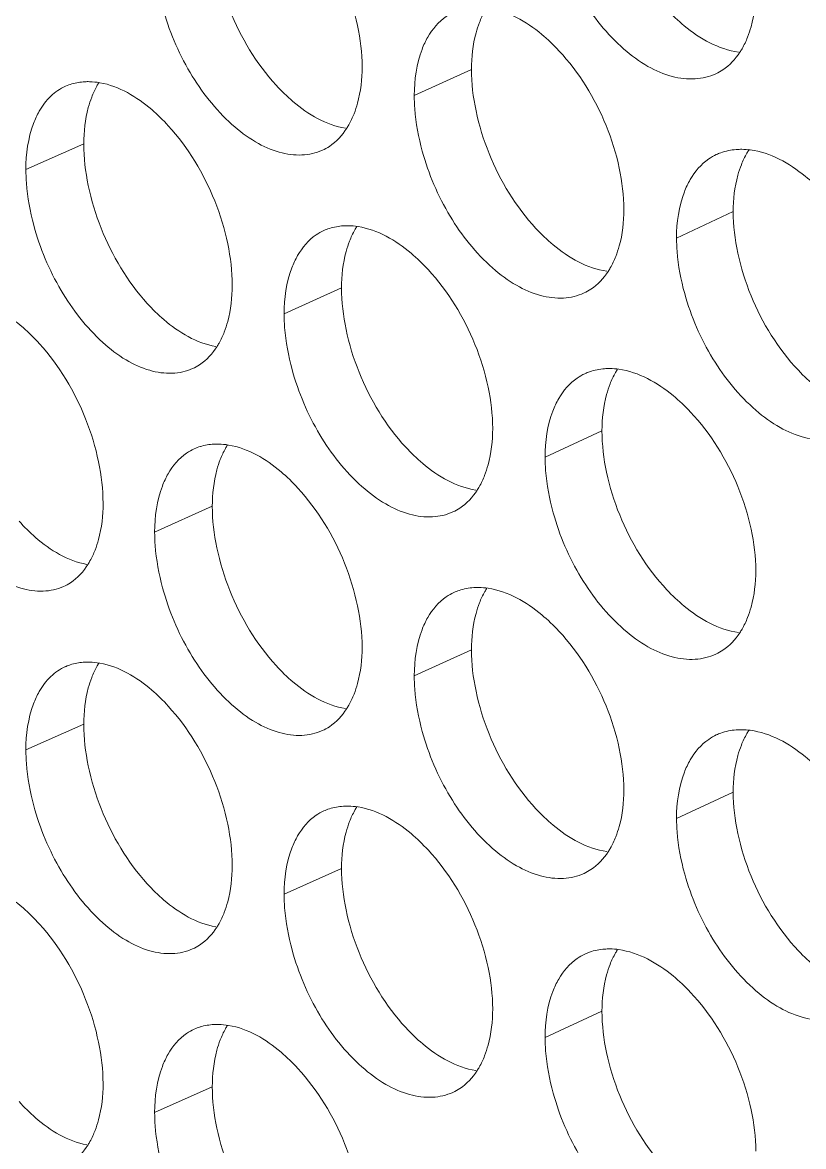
# Model space of a CAD drawing. Header units: millimetres. Extents: x 1177 to 4147, y 93 to 2194.
# Drawn here: x 2559.37 to 2569.97, y 1001.6 to 1016.85 of the extents above; entities that cross this region are included whole.
import ezdxf

# ---------------------------------------------------------------- set-up
doc = ezdxf.new("R2010")
doc.units = ezdxf.units.MM
doc.header["$LTSCALE"] = 0.1
doc.layers.get('0').update_dxf_attribs({"lineweight": 13})
doc.layers.add('标注', color=251, linetype='Continuous', lineweight=9)

# ---------------------------------------------------------------- blocks, each defined once
blk = doc.blocks.new('02')
at = {"layer": '标注'}
for p, q in [((4434.072, 1043.005), (4432.963, 1042.5)), ((4426.555, 1041.561), (4425.432, 1041.063)), ((4426.555, 1041.561), (4425.432, 1041.063)), ((4439.148, 1040.248), (4438.049, 1039.737)), ((4431.553, 1038.768), (4430.44, 1038.265)), ((4431.553, 1038.768), (4430.44, 1038.265)), ((4436.603, 1035.999), (4435.5, 1035.491)), ((4436.603, 1035.999), (4435.5, 1035.491)), ((4429.047, 1034.536), (4427.929, 1034.036)), ((4434.072, 1031.755), (4432.963, 1031.25)), ((4426.555, 1030.311), (4425.432, 1029.813)), ((4439.148, 1028.998), (4438.049, 1028.487)), ((4431.553, 1027.518), (4430.44, 1027.015)), ((4436.603, 1024.749), (4435.5, 1024.241)), ((4429.047, 1023.286), (4427.929, 1022.786))]:
    blk.add_line(p, q, dxfattribs=at)
for centre, radius, start, end in [((4426.606, 1041.763), 1.001, 106.2734, 113.935), ((4426.606, 1041.763), 1.001, 106.2734, 113.935), ((4439.261, 1040.409), 1.043, 109.8653, 114.9718), ((4439.298, 1040.063), 1.393, 82.5184, 89.3404), ((4431.628, 1038.954), 1.017, 107.7472, 114.3481), ((4431.628, 1038.954), 1.017, 107.7472, 114.3481), ((4436.704, 1036.168), 1.034, 109.1713, 114.7632), ((4436.704, 1036.168), 1.034, 109.1713, 114.7632), ((4436.739, 1035.823), 1.384, 82.0095, 89.1943), ((4436.739, 1035.823), 1.384, 82.0095, 89.1943), ((4429.11, 1034.731), 1.009, 107.0166, 114.1413), ((4434.159, 1031.933), 1.026, 108.4653, 114.5554), ((4426.606, 1030.513), 1.001, 106.2734, 113.935), ((4439.261, 1029.159), 1.043, 109.8653, 114.9718), ((4439.298, 1028.813), 1.393, 82.5184, 89.3404), ((4431.628, 1027.704), 1.017, 107.7472, 114.3481), ((4436.704, 1024.918), 1.034, 109.1713, 114.7632), ((4436.739, 1024.573), 1.384, 82.0095, 89.1943), ((4429.11, 1023.481), 1.009, 107.0166, 114.1413)]:
    blk.add_arc(centre, radius, start, end, dxfattribs=at)
for points, knots in [([(4431.952, 1043.055), (4431.952, 1043.324), (4431.883, 1043.883), (4431.551, 1044.964), (4431.092, 1045.72), (4430.706, 1046.14)], [0, 0, 0, 0, 0.238495, 0.494451, 1, 1, 1, 1]), ([(4429.047, 1045.786), (4429.047, 1045.517), (4429.116, 1044.958), (4429.444, 1043.877), (4429.9, 1043.119), (4430.284, 1042.699)], [0, 0, 0, 0, 0.238709, 0.494811, 1, 1, 1, 1]), ([(4435.657, 1045.662), (4435.778, 1045.22), (4436.135, 1044.391), (4436.823, 1043.533), (4437.464, 1043.057), (4437.939, 1042.852), (4438.399, 1042.795), (4438.688, 1042.863), (4438.813, 1042.921)], [0, 0, 0, 0, 0.297384, 0.578764, 0.7031, 0.812961, 0.910366, 1, 1, 1, 1]), ([(4439.427, 1043.629), (4439.453, 1043.696), (4439.55, 1043.989), (4439.585, 1044.301), (4439.585, 1044.538)], [0, 0, 0, 0, 0.231878, 1, 1, 1, 1]), ([(4428.084, 1044.206), (4428.203, 1043.766), (4428.552, 1042.937), (4429.226, 1042.076), (4429.855, 1041.594), (4430.321, 1041.384), (4430.774, 1041.32), (4431.058, 1041.383), (4431.182, 1041.439)], [0, 0, 0, 0, 0.298788, 0.580857, 0.705138, 0.814605, 0.911286, 1, 1, 1, 1]), ([(4433.733, 1044.116), (4433.681, 1044.092), (4433.475, 1043.976), (4433.315, 1043.787), (4433.226, 1043.632)], [0, 0, 0, 0, 0.240785, 1, 1, 1, 1]), ([(4434.372, 1044.2), (4434.358, 1044.179), (4434.303, 1044.087), (4434.257, 1043.99), (4434.228, 1043.914)], [0, 0, 0, 0, 0.242189, 1, 1, 1, 1]), ([(4435.769, 1043.367), (4435.664, 1043.479), (4435.277, 1043.852), (4434.778, 1044.141), (4434.396, 1044.197)], [0, 0, 0, 0, 0.284973, 1, 1, 1, 1]), ([(4437.86, 1044.17), (4437.966, 1044.056), (4438.358, 1043.681), (4438.866, 1043.393), (4439.253, 1043.342)], [0, 0, 0, 0, 0.285047, 1, 1, 1, 1]), ([(4434.228, 1043.914), (4434.202, 1043.848), (4434.106, 1043.554), (4434.072, 1043.242), (4434.072, 1043.005)], [0, 0, 0, 0, 0.231495, 1, 1, 1, 1]), ([(4433.226, 1043.632), (4433.182, 1043.556), (4433.018, 1043.2), (4432.963, 1042.802), (4432.963, 1042.5)], [0, 0, 0, 0, 0.225686, 1, 1, 1, 1]), ([(4439.277, 1043.336), (4439.291, 1043.359), (4439.349, 1043.452), (4439.396, 1043.552), (4439.427, 1043.629)], [0, 0, 0, 0, 0.242268, 1, 1, 1, 1]), ([(4437.028, 1040.288), (4437.028, 1040.557), (4436.958, 1041.116), (4436.622, 1042.196), (4436.159, 1042.949), (4435.769, 1043.367)], [0, 0, 0, 0, 0.238356, 0.494151, 1, 1, 1, 1]), ([(4438.813, 1042.921), (4438.859, 1042.943), (4439.042, 1043.045), (4439.19, 1043.204), (4439.277, 1043.336)], [0, 0, 0, 0, 0.242755, 1, 1, 1, 1]), ([(4431.796, 1042.147), (4431.822, 1042.214), (4431.918, 1042.507), (4431.952, 1042.818), (4431.952, 1043.055)], [0, 0, 0, 0, 0.231431, 1, 1, 1, 1]), ([(4434.072, 1043.005), (4434.072, 1042.736), (4434.141, 1042.177), (4434.473, 1041.097), (4434.934, 1040.342), (4435.322, 1039.924)], [0, 0, 0, 0, 0.23857, 0.494512, 1, 1, 1, 1]), ([(4426.2, 1042.678), (4426.095, 1042.632), (4425.895, 1042.495), (4425.752, 1042.301), (4425.692, 1042.194)], [0, 0, 0, 0, 0.481736, 1, 1, 1, 1]), ([(4426.2, 1042.678), (4426.095, 1042.632), (4425.895, 1042.495), (4425.752, 1042.301), (4425.692, 1042.194)], [0, 0, 0, 0, 0.481736, 1, 1, 1, 1]), ([(4426.665, 1042.767), (4426.635, 1042.768), (4426.521, 1042.766), (4426.407, 1042.748), (4426.325, 1042.724)], [0, 0, 0, 0, 0.256633, 1, 1, 1, 1]), ([(4426.665, 1042.767), (4426.635, 1042.768), (4426.521, 1042.766), (4426.407, 1042.748), (4426.325, 1042.724)], [0, 0, 0, 0, 0.256633, 1, 1, 1, 1]), ([(4426.845, 1042.746), (4426.832, 1042.724), (4426.78, 1042.635), (4426.737, 1042.541), (4426.708, 1042.468)], [0, 0, 0, 0, 0.242119, 1, 1, 1, 1]), ([(4426.845, 1042.746), (4426.832, 1042.724), (4426.78, 1042.635), (4426.737, 1042.541), (4426.708, 1042.468)], [0, 0, 0, 0, 0.242119, 1, 1, 1, 1]), ([(4428.194, 1041.911), (4428.093, 1042.022), (4427.72, 1042.39), (4427.239, 1042.681), (4426.868, 1042.747)], [0, 0, 0, 0, 0.285096, 1, 1, 1, 1]), ([(4428.194, 1041.911), (4428.093, 1042.022), (4427.72, 1042.39), (4427.239, 1042.681), (4426.868, 1042.747)], [0, 0, 0, 0, 0.285096, 1, 1, 1, 1]), ([(4430.284, 1042.699), (4430.387, 1042.587), (4430.765, 1042.216), (4431.254, 1041.925), (4431.631, 1041.865)], [0, 0, 0, 0, 0.285206, 1, 1, 1, 1]), ([(4426.708, 1042.468), (4426.683, 1042.402), (4426.588, 1042.109), (4426.555, 1041.797), (4426.555, 1041.561)], [0, 0, 0, 0, 0.23105, 1, 1, 1, 1]), ([(4426.708, 1042.468), (4426.683, 1042.402), (4426.588, 1042.109), (4426.555, 1041.797), (4426.555, 1041.561)], [0, 0, 0, 0, 0.23105, 1, 1, 1, 1]), ([(4432.963, 1042.5), (4432.963, 1042.413), (4432.978, 1042.049), (4433.046, 1041.688), (4433.119, 1041.421)], [0, 0, 0, 0, 0.238256, 1, 1, 1, 1]), ([(4425.692, 1042.194), (4425.648, 1042.118), (4425.485, 1041.763), (4425.432, 1041.365), (4425.432, 1041.063)], [0, 0, 0, 0, 0.224968, 1, 1, 1, 1]), ([(4425.692, 1042.194), (4425.648, 1042.118), (4425.485, 1041.763), (4425.432, 1041.365), (4425.432, 1041.063)], [0, 0, 0, 0, 0.224968, 1, 1, 1, 1]), ([(4431.654, 1041.864), (4431.667, 1041.885), (4431.722, 1041.976), (4431.767, 1042.073), (4431.796, 1042.147)], [0, 0, 0, 0, 0.242178, 1, 1, 1, 1]), ([(4429.434, 1038.823), (4429.434, 1039.092), (4429.365, 1039.651), (4429.035, 1040.732), (4428.579, 1041.489), (4428.194, 1041.911)], [0, 0, 0, 0, 0.238564, 0.494601, 1, 1, 1, 1]), ([(4429.434, 1038.823), (4429.434, 1039.092), (4429.365, 1039.651), (4429.035, 1040.732), (4428.579, 1041.489), (4428.194, 1041.911)], [0, 0, 0, 0, 0.238564, 0.494601, 1, 1, 1, 1]), ([(4431.182, 1041.439), (4431.229, 1041.46), (4431.417, 1041.563), (4431.567, 1041.727), (4431.654, 1041.864)], [0, 0, 0, 0, 0.241969, 1, 1, 1, 1]), ([(4426.555, 1041.561), (4426.555, 1041.291), (4426.623, 1040.732), (4426.95, 1039.65), (4427.402, 1038.892), (4427.785, 1038.47)], [0, 0, 0, 0, 0.238779, 0.49496, 1, 1, 1, 1]), ([(4426.555, 1041.561), (4426.555, 1041.291), (4426.623, 1040.732), (4426.95, 1039.65), (4427.402, 1038.892), (4427.785, 1038.47)], [0, 0, 0, 0, 0.238779, 0.49496, 1, 1, 1, 1]), ([(4433.119, 1041.421), (4433.24, 1040.98), (4433.594, 1040.15), (4434.278, 1039.291), (4434.915, 1038.813), (4435.386, 1038.607), (4435.845, 1038.547), (4436.132, 1038.614), (4436.256, 1038.671)], [0, 0, 0, 0, 0.29785, 0.579458, 0.703775, 0.813505, 0.91067, 1, 1, 1, 1]), ([(4438.82, 1041.354), (4438.769, 1041.33), (4438.563, 1041.213), (4438.404, 1041.024), (4438.314, 1040.87)], [0, 0, 0, 0, 0.241203, 1, 1, 1, 1]), ([(4439.314, 1041.456), (4439.278, 1041.456), (4439.14, 1041.452), (4439.003, 1041.424), (4438.906, 1041.389)], [0, 0, 0, 0, 0.257304, 1, 1, 1, 1]), ([(4439.455, 1041.45), (4439.441, 1041.428), (4439.383, 1041.334), (4439.336, 1041.235), (4439.306, 1041.157)], [0, 0, 0, 0, 0.242253, 1, 1, 1, 1]), ([(4440.884, 1040.618), (4440.776, 1040.731), (4440.38, 1041.106), (4439.868, 1041.393), (4439.479, 1041.444)], [0, 0, 0, 0, 0.284863, 1, 1, 1, 1]), ([(4425.432, 1041.063), (4425.432, 1040.976), (4425.447, 1040.612), (4425.514, 1040.251), (4425.586, 1039.983)], [0, 0, 0, 0, 0.238168, 1, 1, 1, 1]), ([(4425.432, 1041.063), (4425.432, 1040.976), (4425.447, 1040.612), (4425.514, 1040.251), (4425.586, 1039.983)], [0, 0, 0, 0, 0.238168, 1, 1, 1, 1]), ([(4439.306, 1041.157), (4439.279, 1041.091), (4439.183, 1040.797), (4439.148, 1040.485), (4439.148, 1040.248)], [0, 0, 0, 0, 0.231792, 1, 1, 1, 1]), ([(4438.314, 1040.87), (4438.27, 1040.793), (4438.104, 1040.438), (4438.049, 1040.039), (4438.049, 1039.737)], [0, 0, 0, 0, 0.22617, 1, 1, 1, 1]), ([(4436.87, 1039.379), (4436.897, 1039.446), (4436.993, 1039.739), (4437.028, 1040.051), (4437.028, 1040.288)], [0, 0, 0, 0, 0.231729, 1, 1, 1, 1]), ([(4439.148, 1040.248), (4439.148, 1039.979), (4439.218, 1039.42), (4439.554, 1038.34), (4440.02, 1037.588), (4440.411, 1037.172)], [0, 0, 0, 0, 0.238432, 0.494215, 1, 1, 1, 1]), ([(4425.586, 1039.983), (4425.704, 1039.543), (4426.05, 1038.715), (4426.72, 1037.852), (4427.345, 1037.368), (4427.808, 1037.156), (4428.258, 1037.09), (4428.542, 1037.152), (4428.664, 1037.207)], [0, 0, 0, 0, 0.299261, 0.581563, 0.705826, 0.815161, 0.911598, 1, 1, 1, 1]), ([(4425.586, 1039.983), (4425.704, 1039.543), (4426.05, 1038.715), (4426.72, 1037.852), (4427.345, 1037.368), (4427.808, 1037.156), (4428.258, 1037.09), (4428.542, 1037.152), (4428.664, 1037.207)], [0, 0, 0, 0, 0.299261, 0.581563, 0.705826, 0.815161, 0.911598, 1, 1, 1, 1]), ([(4431.685, 1039.975), (4431.653, 1039.975), (4431.53, 1039.973), (4431.406, 1039.951), (4431.318, 1039.923)], [0, 0, 0, 0, 0.25692, 1, 1, 1, 1]), ([(4431.685, 1039.975), (4431.653, 1039.975), (4431.53, 1039.973), (4431.406, 1039.951), (4431.318, 1039.923)], [0, 0, 0, 0, 0.25692, 1, 1, 1, 1]), ([(4431.85, 1039.96), (4431.836, 1039.938), (4431.782, 1039.847), (4431.737, 1039.751), (4431.708, 1039.676)], [0, 0, 0, 0, 0.242162, 1, 1, 1, 1]), ([(4431.85, 1039.96), (4431.836, 1039.938), (4431.782, 1039.847), (4431.737, 1039.751), (4431.708, 1039.676)], [0, 0, 0, 0, 0.242162, 1, 1, 1, 1]), ([(4433.231, 1039.125), (4433.127, 1039.237), (4432.745, 1039.609), (4432.252, 1039.898), (4431.873, 1039.958)], [0, 0, 0, 0, 0.28502, 1, 1, 1, 1]), ([(4433.231, 1039.125), (4433.127, 1039.237), (4432.745, 1039.609), (4432.252, 1039.898), (4431.873, 1039.958)], [0, 0, 0, 0, 0.28502, 1, 1, 1, 1]), ([(4431.209, 1039.881), (4431.157, 1039.857), (4430.95, 1039.742), (4430.791, 1039.552), (4430.702, 1039.397)], [0, 0, 0, 0, 0.240568, 1, 1, 1, 1]), ([(4431.209, 1039.881), (4431.157, 1039.857), (4430.95, 1039.742), (4430.791, 1039.552), (4430.702, 1039.397)], [0, 0, 0, 0, 0.240568, 1, 1, 1, 1]), ([(4435.322, 1039.924), (4435.427, 1039.811), (4435.814, 1039.437), (4436.316, 1039.148), (4436.699, 1039.094)], [0, 0, 0, 0, 0.285106, 1, 1, 1, 1]), ([(4438.049, 1039.737), (4438.049, 1039.651), (4438.064, 1039.287), (4438.133, 1038.926), (4438.207, 1038.659)], [0, 0, 0, 0, 0.238316, 1, 1, 1, 1]), ([(4431.708, 1039.676), (4431.682, 1039.61), (4431.587, 1039.316), (4431.553, 1039.005), (4431.553, 1038.768)], [0, 0, 0, 0, 0.231346, 1, 1, 1, 1]), ([(4431.708, 1039.676), (4431.682, 1039.61), (4431.587, 1039.316), (4431.553, 1039.005), (4431.553, 1038.768)], [0, 0, 0, 0, 0.231346, 1, 1, 1, 1]), ([(4430.702, 1039.397), (4430.658, 1039.321), (4430.494, 1038.965), (4430.44, 1038.567), (4430.44, 1038.265)], [0, 0, 0, 0, 0.225445, 1, 1, 1, 1]), ([(4430.702, 1039.397), (4430.658, 1039.321), (4430.494, 1038.965), (4430.44, 1038.567), (4430.44, 1038.265)], [0, 0, 0, 0, 0.225445, 1, 1, 1, 1]), ([(4436.723, 1039.089), (4436.737, 1039.111), (4436.794, 1039.204), (4436.84, 1039.303), (4436.87, 1039.379)], [0, 0, 0, 0, 0.242235, 1, 1, 1, 1]), ([(4434.484, 1036.044), (4434.484, 1036.313), (4434.414, 1036.871), (4434.08, 1037.952), (4433.619, 1038.707), (4433.231, 1039.125)], [0, 0, 0, 0, 0.238425, 0.494301, 1, 1, 1, 1]), ([(4434.484, 1036.044), (4434.484, 1036.313), (4434.414, 1036.871), (4434.08, 1037.952), (4433.619, 1038.707), (4433.231, 1039.125)], [0, 0, 0, 0, 0.238425, 0.494301, 1, 1, 1, 1]), ([(4436.256, 1038.671), (4436.303, 1038.692), (4436.487, 1038.795), (4436.636, 1038.956), (4436.723, 1039.089)], [0, 0, 0, 0, 0.242501, 1, 1, 1, 1]), ([(4429.279, 1037.915), (4429.305, 1037.982), (4429.4, 1038.275), (4429.434, 1038.586), (4429.434, 1038.823)], [0, 0, 0, 0, 0.231283, 1, 1, 1, 1]), ([(4429.279, 1037.915), (4429.305, 1037.982), (4429.4, 1038.275), (4429.434, 1038.586), (4429.434, 1038.823)], [0, 0, 0, 0, 0.231283, 1, 1, 1, 1]), ([(4431.553, 1038.768), (4431.553, 1038.499), (4431.622, 1037.94), (4431.952, 1036.859), (4432.41, 1036.102), (4432.797, 1035.683)], [0, 0, 0, 0, 0.238639, 0.494661, 1, 1, 1, 1]), ([(4431.553, 1038.768), (4431.553, 1038.499), (4431.622, 1037.94), (4431.952, 1036.859), (4432.41, 1036.102), (4432.797, 1035.683)], [0, 0, 0, 0, 0.238639, 0.494661, 1, 1, 1, 1]), ([(4438.207, 1038.659), (4438.329, 1038.217), (4438.688, 1037.387), (4439.382, 1036.53), (4440.027, 1036.056), (4440.504, 1035.854), (4440.967, 1035.799), (4441.257, 1035.868), (4441.383, 1035.927)], [0, 0, 0, 0, 0.29692, 0.578074, 0.702428, 0.812421, 0.910064, 1, 1, 1, 1]), ([(4425.696, 1037.687), (4425.596, 1037.797), (4425.227, 1038.164), (4424.752, 1038.456), (4424.385, 1038.524)], [0, 0, 0, 0, 0.285125, 1, 1, 1, 1]), ([(4427.785, 1038.47), (4427.887, 1038.359), (4428.26, 1037.989), (4428.743, 1037.698), (4429.116, 1037.635)], [0, 0, 0, 0, 0.285248, 1, 1, 1, 1]), ([(4427.785, 1038.47), (4427.887, 1038.359), (4428.26, 1037.989), (4428.743, 1037.698), (4429.116, 1037.635)], [0, 0, 0, 0, 0.285248, 1, 1, 1, 1]), ([(4430.44, 1038.265), (4430.44, 1038.178), (4430.455, 1037.814), (4430.522, 1037.453), (4430.595, 1037.186)], [0, 0, 0, 0, 0.238227, 1, 1, 1, 1]), ([(4430.44, 1038.265), (4430.44, 1038.178), (4430.455, 1037.814), (4430.522, 1037.453), (4430.595, 1037.186)], [0, 0, 0, 0, 0.238227, 1, 1, 1, 1]), ([(4429.139, 1037.635), (4429.152, 1037.656), (4429.206, 1037.746), (4429.25, 1037.841), (4429.279, 1037.915)], [0, 0, 0, 0, 0.242155, 1, 1, 1, 1]), ([(4429.139, 1037.635), (4429.152, 1037.656), (4429.206, 1037.746), (4429.25, 1037.841), (4429.279, 1037.915)], [0, 0, 0, 0, 0.242155, 1, 1, 1, 1]), ([(4426.929, 1034.596), (4426.929, 1034.866), (4426.86, 1035.425), (4426.532, 1036.506), (4426.079, 1037.264), (4425.696, 1037.687)], [0, 0, 0, 0, 0.238635, 0.494751, 1, 1, 1, 1]), ([(4428.664, 1037.207), (4428.712, 1037.228), (4428.901, 1037.331), (4429.052, 1037.497), (4429.139, 1037.635)], [0, 0, 0, 0, 0.24169, 1, 1, 1, 1]), ([(4428.664, 1037.207), (4428.712, 1037.228), (4428.901, 1037.331), (4429.052, 1037.497), (4429.139, 1037.635)], [0, 0, 0, 0, 0.24169, 1, 1, 1, 1]), ([(4430.595, 1037.186), (4430.715, 1036.745), (4431.066, 1035.916), (4431.746, 1035.056), (4432.379, 1034.575), (4432.847, 1034.367), (4433.303, 1034.306), (4433.588, 1034.37), (4433.712, 1034.427)], [0, 0, 0, 0, 0.298318, 0.580156, 0.704454, 0.814053, 0.910977, 1, 1, 1, 1]), ([(4430.595, 1037.186), (4430.715, 1036.745), (4431.066, 1035.916), (4431.746, 1035.056), (4432.379, 1034.575), (4432.847, 1034.367), (4433.303, 1034.306), (4433.588, 1034.37), (4433.712, 1034.427)], [0, 0, 0, 0, 0.298318, 0.580156, 0.704454, 0.814053, 0.910977, 1, 1, 1, 1]), ([(4436.27, 1037.107), (4436.219, 1037.083), (4436.013, 1036.967), (4435.853, 1036.778), (4435.764, 1036.623)], [0, 0, 0, 0, 0.240997, 1, 1, 1, 1]), ([(4436.27, 1037.107), (4436.219, 1037.083), (4436.013, 1036.967), (4435.853, 1036.778), (4435.764, 1036.623)], [0, 0, 0, 0, 0.240997, 1, 1, 1, 1]), ([(4436.758, 1037.206), (4436.724, 1037.207), (4436.59, 1037.203), (4436.457, 1037.177), (4436.364, 1037.145)], [0, 0, 0, 0, 0.257182, 1, 1, 1, 1]), ([(4436.758, 1037.206), (4436.724, 1037.207), (4436.59, 1037.203), (4436.457, 1037.177), (4436.364, 1037.145)], [0, 0, 0, 0, 0.257182, 1, 1, 1, 1]), ([(4436.907, 1037.197), (4436.893, 1037.175), (4436.837, 1037.083), (4436.79, 1036.984), (4436.76, 1036.908)], [0, 0, 0, 0, 0.24222, 1, 1, 1, 1]), ([(4436.907, 1037.197), (4436.893, 1037.175), (4436.837, 1037.083), (4436.79, 1036.984), (4436.76, 1036.908)], [0, 0, 0, 0, 0.24222, 1, 1, 1, 1]), ([(4438.32, 1036.364), (4438.214, 1036.477), (4437.822, 1036.851), (4437.316, 1037.139), (4436.931, 1037.193)], [0, 0, 0, 0, 0.284921, 1, 1, 1, 1]), ([(4438.32, 1036.364), (4438.214, 1036.477), (4437.822, 1036.851), (4437.316, 1037.139), (4436.931, 1037.193)], [0, 0, 0, 0, 0.284921, 1, 1, 1, 1]), ([(4440.411, 1037.172), (4440.518, 1037.058), (4440.914, 1036.682), (4441.429, 1036.395), (4441.819, 1036.347)], [0, 0, 0, 0, 0.284983, 1, 1, 1, 1]), ([(4436.76, 1036.908), (4436.734, 1036.841), (4436.638, 1036.548), (4436.603, 1036.236), (4436.603, 1035.999)], [0, 0, 0, 0, 0.231643, 1, 1, 1, 1]), ([(4436.76, 1036.908), (4436.734, 1036.841), (4436.638, 1036.548), (4436.603, 1036.236), (4436.603, 1035.999)], [0, 0, 0, 0, 0.231643, 1, 1, 1, 1]), ([(4435.764, 1036.623), (4435.72, 1036.546), (4435.555, 1036.191), (4435.5, 1035.793), (4435.5, 1035.491)], [0, 0, 0, 0, 0.225927, 1, 1, 1, 1]), ([(4435.764, 1036.623), (4435.72, 1036.546), (4435.555, 1036.191), (4435.5, 1035.793), (4435.5, 1035.491)], [0, 0, 0, 0, 0.225927, 1, 1, 1, 1]), ([(4439.585, 1033.288), (4439.585, 1033.557), (4439.515, 1034.116), (4439.177, 1035.195), (4438.711, 1035.948), (4438.32, 1036.364)], [0, 0, 0, 0, 0.238287, 0.494002, 1, 1, 1, 1]), ([(4439.585, 1033.288), (4439.585, 1033.557), (4439.515, 1034.116), (4439.177, 1035.195), (4438.711, 1035.948), (4438.32, 1036.364)], [0, 0, 0, 0, 0.238287, 0.494002, 1, 1, 1, 1]), ([(4434.327, 1035.135), (4434.353, 1035.202), (4434.449, 1035.495), (4434.484, 1035.807), (4434.484, 1036.044)], [0, 0, 0, 0, 0.23158, 1, 1, 1, 1]), ([(4434.327, 1035.135), (4434.353, 1035.202), (4434.449, 1035.495), (4434.484, 1035.807), (4434.484, 1036.044)], [0, 0, 0, 0, 0.23158, 1, 1, 1, 1]), ([(4436.603, 1035.999), (4436.603, 1035.729), (4436.673, 1035.171), (4437.007, 1034.091), (4437.47, 1033.337), (4437.86, 1032.92)], [0, 0, 0, 0, 0.238501, 0.494363, 1, 1, 1, 1]), ([(4436.603, 1035.999), (4436.603, 1035.729), (4436.673, 1035.171), (4437.007, 1034.091), (4437.47, 1033.337), (4437.86, 1032.92)], [0, 0, 0, 0, 0.238501, 0.494363, 1, 1, 1, 1]), ([(4423.101, 1035.765), (4423.219, 1035.325), (4423.562, 1034.498), (4424.227, 1033.634), (4424.849, 1033.148), (4425.308, 1032.935), (4425.756, 1032.867), (4426.038, 1032.926), (4426.16, 1032.981)], [0, 0, 0, 0, 0.299735, 0.582272, 0.706518, 0.81572, 0.911912, 1, 1, 1, 1]), ([(4428.698, 1035.652), (4428.646, 1035.628), (4428.438, 1035.513), (4428.279, 1035.323), (4428.19, 1035.168)], [0, 0, 0, 0, 0.240345, 1, 1, 1, 1]), ([(4429.168, 1035.743), (4429.138, 1035.744), (4429.019, 1035.742), (4428.9, 1035.722), (4428.815, 1035.696)], [0, 0, 0, 0, 0.25678, 1, 1, 1, 1]), ([(4429.341, 1035.725), (4429.328, 1035.703), (4429.274, 1035.613), (4429.23, 1035.518), (4429.202, 1035.444)], [0, 0, 0, 0, 0.242139, 1, 1, 1, 1]), ([(4430.706, 1034.89), (4430.604, 1035.002), (4430.226, 1035.371), (4429.739, 1035.662), (4429.364, 1035.724)], [0, 0, 0, 0, 0.285061, 1, 1, 1, 1]), ([(4432.797, 1035.683), (4432.9, 1035.571), (4433.283, 1035.198), (4433.779, 1034.908), (4434.158, 1034.851)], [0, 0, 0, 0, 0.285159, 1, 1, 1, 1]), ([(4432.797, 1035.683), (4432.9, 1035.571), (4433.283, 1035.198), (4433.779, 1034.908), (4434.158, 1034.851)], [0, 0, 0, 0, 0.285159, 1, 1, 1, 1]), ([(4429.202, 1035.444), (4429.176, 1035.378), (4429.081, 1035.085), (4429.047, 1034.773), (4429.047, 1034.536)], [0, 0, 0, 0, 0.231198, 1, 1, 1, 1]), ([(4435.5, 1035.491), (4435.5, 1035.404), (4435.515, 1035.04), (4435.583, 1034.679), (4435.657, 1034.412)], [0, 0, 0, 0, 0.238286, 1, 1, 1, 1]), ([(4435.5, 1035.491), (4435.5, 1035.404), (4435.515, 1035.04), (4435.583, 1034.679), (4435.657, 1034.412)], [0, 0, 0, 0, 0.238286, 1, 1, 1, 1]), ([(4428.19, 1035.168), (4428.147, 1035.091), (4427.983, 1034.736), (4427.929, 1034.338), (4427.929, 1034.036)], [0, 0, 0, 0, 0.225206, 1, 1, 1, 1]), ([(4434.182, 1034.848), (4434.196, 1034.87), (4434.251, 1034.962), (4434.297, 1035.06), (4434.327, 1035.135)], [0, 0, 0, 0, 0.242205, 1, 1, 1, 1]), ([(4434.182, 1034.848), (4434.196, 1034.87), (4434.251, 1034.962), (4434.297, 1035.06), (4434.327, 1035.135)], [0, 0, 0, 0, 0.242205, 1, 1, 1, 1]), ([(4431.952, 1031.805), (4431.952, 1032.074), (4431.883, 1032.633), (4431.551, 1033.714), (4431.092, 1034.47), (4430.706, 1034.89)], [0, 0, 0, 0, 0.238495, 0.494451, 1, 1, 1, 1]), ([(4433.712, 1034.427), (4433.759, 1034.448), (4433.945, 1034.551), (4434.095, 1034.713), (4434.182, 1034.848)], [0, 0, 0, 0, 0.242239, 1, 1, 1, 1]), ([(4433.712, 1034.427), (4433.759, 1034.448), (4433.945, 1034.551), (4434.095, 1034.713), (4434.182, 1034.848)], [0, 0, 0, 0, 0.242239, 1, 1, 1, 1]), ([(4426.775, 1033.689), (4426.8, 1033.756), (4426.895, 1034.049), (4426.929, 1034.36), (4426.929, 1034.596)], [0, 0, 0, 0, 0.231134, 1, 1, 1, 1]), ([(4429.047, 1034.536), (4429.047, 1034.267), (4429.116, 1033.708), (4429.444, 1032.627), (4429.9, 1031.869), (4430.284, 1031.449)], [0, 0, 0, 0, 0.238709, 0.494811, 1, 1, 1, 1]), ([(4435.657, 1034.412), (4435.778, 1033.97), (4436.135, 1033.141), (4436.823, 1032.283), (4437.464, 1031.807), (4437.939, 1031.602), (4438.399, 1031.545), (4438.688, 1031.613), (4438.813, 1031.671)], [0, 0, 0, 0, 0.297384, 0.578764, 0.7031, 0.812961, 0.910366, 1, 1, 1, 1]), ([(4435.657, 1034.412), (4435.778, 1033.97), (4436.135, 1033.141), (4436.823, 1032.283), (4437.464, 1031.807), (4437.939, 1031.602), (4438.399, 1031.545), (4438.688, 1031.613), (4438.813, 1031.671)], [0, 0, 0, 0, 0.297384, 0.578764, 0.7031, 0.812961, 0.910366, 1, 1, 1, 1]), ([(4425.3, 1034.248), (4425.4, 1034.137), (4425.769, 1033.768), (4426.246, 1033.476), (4426.614, 1033.411)], [0, 0, 0, 0, 0.285283, 1, 1, 1, 1]), ([(4427.929, 1034.036), (4427.929, 1033.949), (4427.944, 1033.585), (4428.011, 1033.224), (4428.084, 1032.956)], [0, 0, 0, 0, 0.238197, 1, 1, 1, 1]), ([(4426.637, 1033.412), (4426.65, 1033.433), (4426.703, 1033.522), (4426.746, 1033.616), (4426.775, 1033.689)], [0, 0, 0, 0, 0.242135, 1, 1, 1, 1]), ([(4426.16, 1032.981), (4426.208, 1033.002), (4426.399, 1033.105), (4426.55, 1033.273), (4426.637, 1033.412)], [0, 0, 0, 0, 0.241404, 1, 1, 1, 1]), ([(4439.427, 1032.379), (4439.453, 1032.446), (4439.55, 1032.739), (4439.585, 1033.051), (4439.585, 1033.288)], [0, 0, 0, 0, 0.231878, 1, 1, 1, 1]), ([(4439.427, 1032.379), (4439.453, 1032.446), (4439.55, 1032.739), (4439.585, 1033.051), (4439.585, 1033.288)], [0, 0, 0, 0, 0.231878, 1, 1, 1, 1]), ([(4428.084, 1032.956), (4428.203, 1032.516), (4428.552, 1031.687), (4429.226, 1030.826), (4429.855, 1030.344), (4430.321, 1030.134), (4430.774, 1030.07), (4431.058, 1030.133), (4431.182, 1030.189)], [0, 0, 0, 0, 0.298788, 0.580857, 0.705138, 0.814605, 0.911286, 1, 1, 1, 1]), ([(4433.733, 1032.866), (4433.681, 1032.842), (4433.475, 1032.726), (4433.315, 1032.537), (4433.226, 1032.382)], [0, 0, 0, 0, 0.240785, 1, 1, 1, 1]), ([(4434.215, 1032.962), (4434.182, 1032.963), (4434.053, 1032.96), (4433.925, 1032.936), (4433.835, 1032.906)], [0, 0, 0, 0, 0.257054, 1, 1, 1, 1]), ([(4434.372, 1032.95), (4434.358, 1032.929), (4434.303, 1032.837), (4434.257, 1032.74), (4434.228, 1032.664)], [0, 0, 0, 0, 0.242189, 1, 1, 1, 1]), ([(4435.769, 1032.117), (4435.664, 1032.229), (4435.277, 1032.602), (4434.778, 1032.891), (4434.396, 1032.947)], [0, 0, 0, 0, 0.284973, 1, 1, 1, 1]), ([(4437.86, 1032.92), (4437.966, 1032.806), (4438.358, 1032.431), (4438.866, 1032.143), (4439.253, 1032.092)], [0, 0, 0, 0, 0.285047, 1, 1, 1, 1]), ([(4437.86, 1032.92), (4437.966, 1032.806), (4438.358, 1032.431), (4438.866, 1032.143), (4439.253, 1032.092)], [0, 0, 0, 0, 0.285047, 1, 1, 1, 1]), ([(4434.228, 1032.664), (4434.202, 1032.598), (4434.106, 1032.304), (4434.072, 1031.992), (4434.072, 1031.755)], [0, 0, 0, 0, 0.231495, 1, 1, 1, 1]), ([(4433.226, 1032.382), (4433.182, 1032.306), (4433.018, 1031.95), (4432.963, 1031.552), (4432.963, 1031.25)], [0, 0, 0, 0, 0.225686, 1, 1, 1, 1]), ([(4439.277, 1032.086), (4439.291, 1032.109), (4439.349, 1032.202), (4439.396, 1032.302), (4439.427, 1032.379)], [0, 0, 0, 0, 0.242268, 1, 1, 1, 1]), ([(4439.277, 1032.086), (4439.291, 1032.109), (4439.349, 1032.202), (4439.396, 1032.302), (4439.427, 1032.379)], [0, 0, 0, 0, 0.242268, 1, 1, 1, 1]), ([(4437.028, 1029.038), (4437.028, 1029.307), (4436.958, 1029.866), (4436.622, 1030.946), (4436.159, 1031.699), (4435.769, 1032.117)], [0, 0, 0, 0, 0.238356, 0.494151, 1, 1, 1, 1]), ([(4438.813, 1031.671), (4438.859, 1031.693), (4439.042, 1031.795), (4439.19, 1031.954), (4439.277, 1032.086)], [0, 0, 0, 0, 0.242755, 1, 1, 1, 1]), ([(4438.813, 1031.671), (4438.859, 1031.693), (4439.042, 1031.795), (4439.19, 1031.954), (4439.277, 1032.086)], [0, 0, 0, 0, 0.242755, 1, 1, 1, 1]), ([(4431.796, 1030.897), (4431.822, 1030.964), (4431.918, 1031.257), (4431.952, 1031.568), (4431.952, 1031.805)], [0, 0, 0, 0, 0.231431, 1, 1, 1, 1]), ([(4434.072, 1031.755), (4434.072, 1031.486), (4434.141, 1030.927), (4434.473, 1029.847), (4434.934, 1029.092), (4435.322, 1028.674)], [0, 0, 0, 0, 0.23857, 0.494512, 1, 1, 1, 1]), ([(4426.665, 1031.517), (4426.635, 1031.518), (4426.521, 1031.516), (4426.407, 1031.498), (4426.325, 1031.474)], [0, 0, 0, 0, 0.256633, 1, 1, 1, 1]), ([(4426.845, 1031.496), (4426.832, 1031.474), (4426.78, 1031.385), (4426.737, 1031.291), (4426.708, 1031.218)], [0, 0, 0, 0, 0.242119, 1, 1, 1, 1]), ([(4428.194, 1030.661), (4428.093, 1030.772), (4427.72, 1031.14), (4427.239, 1031.431), (4426.868, 1031.497)], [0, 0, 0, 0, 0.285096, 1, 1, 1, 1]), ([(4430.284, 1031.449), (4430.387, 1031.337), (4430.765, 1030.966), (4431.254, 1030.675), (4431.631, 1030.615)], [0, 0, 0, 0, 0.285206, 1, 1, 1, 1]), ([(4426.2, 1031.428), (4426.095, 1031.382), (4425.895, 1031.245), (4425.752, 1031.051), (4425.692, 1030.944)], [0, 0, 0, 0, 0.481736, 1, 1, 1, 1]), ([(4432.963, 1031.25), (4432.963, 1031.163), (4432.978, 1030.799), (4433.046, 1030.438), (4433.119, 1030.171)], [0, 0, 0, 0, 0.238256, 1, 1, 1, 1]), ([(4426.708, 1031.218), (4426.683, 1031.152), (4426.588, 1030.859), (4426.555, 1030.547), (4426.555, 1030.311)], [0, 0, 0, 0, 0.23105, 1, 1, 1, 1]), ([(4425.692, 1030.944), (4425.648, 1030.868), (4425.485, 1030.513), (4425.432, 1030.115), (4425.432, 1029.813)], [0, 0, 0, 0, 0.224968, 1, 1, 1, 1]), ([(4431.654, 1030.614), (4431.667, 1030.635), (4431.722, 1030.726), (4431.767, 1030.823), (4431.796, 1030.897)], [0, 0, 0, 0, 0.242178, 1, 1, 1, 1]), ([(4429.434, 1027.573), (4429.434, 1027.842), (4429.365, 1028.401), (4429.035, 1029.482), (4428.579, 1030.239), (4428.194, 1030.661)], [0, 0, 0, 0, 0.238564, 0.494601, 1, 1, 1, 1]), ([(4431.182, 1030.189), (4431.229, 1030.21), (4431.417, 1030.313), (4431.567, 1030.477), (4431.654, 1030.614)], [0, 0, 0, 0, 0.241969, 1, 1, 1, 1]), ([(4426.555, 1030.311), (4426.555, 1030.041), (4426.623, 1029.482), (4426.95, 1028.4), (4427.402, 1027.642), (4427.785, 1027.22)], [0, 0, 0, 0, 0.238779, 0.49496, 1, 1, 1, 1]), ([(4433.119, 1030.171), (4433.24, 1029.73), (4433.594, 1028.9), (4434.278, 1028.041), (4434.915, 1027.563), (4435.386, 1027.357), (4435.845, 1027.297), (4436.132, 1027.364), (4436.256, 1027.421)], [0, 0, 0, 0, 0.29785, 0.579458, 0.703775, 0.813505, 0.91067, 1, 1, 1, 1]), ([(4439.314, 1030.206), (4439.278, 1030.206), (4439.14, 1030.202), (4439.003, 1030.174), (4438.906, 1030.139)], [0, 0, 0, 0, 0.257304, 1, 1, 1, 1]), ([(4439.455, 1030.2), (4439.441, 1030.178), (4439.383, 1030.084), (4439.336, 1029.985), (4439.306, 1029.907)], [0, 0, 0, 0, 0.242253, 1, 1, 1, 1]), ([(4440.884, 1029.368), (4440.776, 1029.481), (4440.38, 1029.856), (4439.868, 1030.143), (4439.479, 1030.194)], [0, 0, 0, 0, 0.284863, 1, 1, 1, 1]), ([(4438.82, 1030.104), (4438.769, 1030.08), (4438.563, 1029.963), (4438.404, 1029.774), (4438.314, 1029.62)], [0, 0, 0, 0, 0.241203, 1, 1, 1, 1]), ([(4425.432, 1029.813), (4425.432, 1029.726), (4425.447, 1029.362), (4425.514, 1029.001), (4425.586, 1028.733)], [0, 0, 0, 0, 0.238168, 1, 1, 1, 1]), ([(4439.306, 1029.907), (4439.279, 1029.841), (4439.183, 1029.547), (4439.148, 1029.235), (4439.148, 1028.998)], [0, 0, 0, 0, 0.231792, 1, 1, 1, 1]), ([(4438.314, 1029.62), (4438.27, 1029.543), (4438.104, 1029.188), (4438.049, 1028.789), (4438.049, 1028.487)], [0, 0, 0, 0, 0.22617, 1, 1, 1, 1]), ([(4436.87, 1028.129), (4436.897, 1028.196), (4436.993, 1028.489), (4437.028, 1028.801), (4437.028, 1029.038)], [0, 0, 0, 0, 0.231729, 1, 1, 1, 1]), ([(4439.148, 1028.998), (4439.148, 1028.729), (4439.218, 1028.17), (4439.554, 1027.09), (4440.02, 1026.338), (4440.411, 1025.922)], [0, 0, 0, 0, 0.238432, 0.494215, 1, 1, 1, 1]), ([(4425.586, 1028.733), (4425.704, 1028.293), (4426.05, 1027.465), (4426.72, 1026.602), (4427.345, 1026.118), (4427.808, 1025.906), (4428.258, 1025.84), (4428.542, 1025.902), (4428.664, 1025.957)], [0, 0, 0, 0, 0.299261, 0.581563, 0.705826, 0.815161, 0.911598, 1, 1, 1, 1]), ([(4431.209, 1028.631), (4431.157, 1028.607), (4430.95, 1028.492), (4430.791, 1028.302), (4430.702, 1028.147)], [0, 0, 0, 0, 0.240568, 1, 1, 1, 1]), ([(4431.685, 1028.725), (4431.653, 1028.725), (4431.53, 1028.723), (4431.406, 1028.701), (4431.318, 1028.673)], [0, 0, 0, 0, 0.25692, 1, 1, 1, 1]), ([(4431.85, 1028.71), (4431.836, 1028.688), (4431.782, 1028.597), (4431.737, 1028.501), (4431.708, 1028.426)], [0, 0, 0, 0, 0.242162, 1, 1, 1, 1]), ([(4433.231, 1027.875), (4433.127, 1027.987), (4432.745, 1028.359), (4432.252, 1028.648), (4431.873, 1028.708)], [0, 0, 0, 0, 0.28502, 1, 1, 1, 1]), ([(4435.322, 1028.674), (4435.427, 1028.561), (4435.814, 1028.187), (4436.316, 1027.898), (4436.699, 1027.844)], [0, 0, 0, 0, 0.285106, 1, 1, 1, 1]), ([(4431.708, 1028.426), (4431.682, 1028.36), (4431.587, 1028.066), (4431.553, 1027.755), (4431.553, 1027.518)], [0, 0, 0, 0, 0.231346, 1, 1, 1, 1]), ([(4438.049, 1028.487), (4438.049, 1028.401), (4438.064, 1028.037), (4438.133, 1027.676), (4438.207, 1027.409)], [0, 0, 0, 0, 0.238316, 1, 1, 1, 1]), ([(4430.702, 1028.147), (4430.658, 1028.071), (4430.494, 1027.715), (4430.44, 1027.317), (4430.44, 1027.015)], [0, 0, 0, 0, 0.225445, 1, 1, 1, 1]), ([(4436.723, 1027.839), (4436.737, 1027.861), (4436.794, 1027.954), (4436.84, 1028.053), (4436.87, 1028.129)], [0, 0, 0, 0, 0.242235, 1, 1, 1, 1]), ([(4434.484, 1024.794), (4434.484, 1025.063), (4434.414, 1025.621), (4434.08, 1026.702), (4433.619, 1027.457), (4433.231, 1027.875)], [0, 0, 0, 0, 0.238425, 0.494301, 1, 1, 1, 1]), ([(4436.256, 1027.421), (4436.303, 1027.442), (4436.487, 1027.545), (4436.636, 1027.706), (4436.723, 1027.839)], [0, 0, 0, 0, 0.242501, 1, 1, 1, 1]), ([(4429.279, 1026.665), (4429.305, 1026.732), (4429.4, 1027.025), (4429.434, 1027.336), (4429.434, 1027.573)], [0, 0, 0, 0, 0.231283, 1, 1, 1, 1]), ([(4431.553, 1027.518), (4431.553, 1027.249), (4431.622, 1026.69), (4431.952, 1025.609), (4432.41, 1024.852), (4432.797, 1024.433)], [0, 0, 0, 0, 0.238639, 0.494661, 1, 1, 1, 1]), ([(4438.207, 1027.409), (4438.329, 1026.967), (4438.688, 1026.137), (4439.382, 1025.28), (4440.027, 1024.806), (4440.504, 1024.604), (4440.967, 1024.549), (4441.257, 1024.618), (4441.383, 1024.677)], [0, 0, 0, 0, 0.29692, 0.578074, 0.702428, 0.812421, 0.910064, 1, 1, 1, 1]), ([(4425.696, 1026.437), (4425.596, 1026.547), (4425.227, 1026.914), (4424.752, 1027.206), (4424.385, 1027.274)], [0, 0, 0, 0, 0.285125, 1, 1, 1, 1]), ([(4427.785, 1027.22), (4427.887, 1027.109), (4428.26, 1026.739), (4428.743, 1026.448), (4429.116, 1026.385)], [0, 0, 0, 0, 0.285248, 1, 1, 1, 1]), ([(4430.44, 1027.015), (4430.44, 1026.928), (4430.455, 1026.564), (4430.522, 1026.203), (4430.595, 1025.936)], [0, 0, 0, 0, 0.238227, 1, 1, 1, 1]), ([(4429.139, 1026.385), (4429.152, 1026.406), (4429.206, 1026.496), (4429.25, 1026.591), (4429.279, 1026.665)], [0, 0, 0, 0, 0.242155, 1, 1, 1, 1]), ([(4426.929, 1023.346), (4426.929, 1023.616), (4426.86, 1024.175), (4426.532, 1025.256), (4426.079, 1026.014), (4425.696, 1026.437)], [0, 0, 0, 0, 0.238635, 0.494751, 1, 1, 1, 1]), ([(4428.664, 1025.957), (4428.712, 1025.978), (4428.901, 1026.081), (4429.052, 1026.247), (4429.139, 1026.385)], [0, 0, 0, 0, 0.24169, 1, 1, 1, 1]), ([(4430.595, 1025.936), (4430.715, 1025.495), (4431.066, 1024.666), (4431.746, 1023.806), (4432.379, 1023.325), (4432.847, 1023.117), (4433.303, 1023.056), (4433.588, 1023.12), (4433.712, 1023.177)], [0, 0, 0, 0, 0.298318, 0.580156, 0.704454, 0.814053, 0.910977, 1, 1, 1, 1]), ([(4436.27, 1025.857), (4436.219, 1025.833), (4436.013, 1025.717), (4435.853, 1025.528), (4435.764, 1025.373)], [0, 0, 0, 0, 0.240997, 1, 1, 1, 1]), ([(4436.758, 1025.956), (4436.724, 1025.957), (4436.59, 1025.953), (4436.457, 1025.927), (4436.364, 1025.895)], [0, 0, 0, 0, 0.257182, 1, 1, 1, 1]), ([(4436.907, 1025.947), (4436.893, 1025.925), (4436.837, 1025.833), (4436.79, 1025.734), (4436.76, 1025.658)], [0, 0, 0, 0, 0.24222, 1, 1, 1, 1]), ([(4438.32, 1025.114), (4438.214, 1025.227), (4437.822, 1025.601), (4437.316, 1025.889), (4436.931, 1025.943)], [0, 0, 0, 0, 0.284921, 1, 1, 1, 1]), ([(4440.411, 1025.922), (4440.518, 1025.808), (4440.914, 1025.432), (4441.429, 1025.145), (4441.819, 1025.097)], [0, 0, 0, 0, 0.284983, 1, 1, 1, 1]), ([(4436.76, 1025.658), (4436.734, 1025.591), (4436.638, 1025.298), (4436.603, 1024.986), (4436.603, 1024.749)], [0, 0, 0, 0, 0.231643, 1, 1, 1, 1]), ([(4435.764, 1025.373), (4435.72, 1025.296), (4435.555, 1024.941), (4435.5, 1024.543), (4435.5, 1024.241)], [0, 0, 0, 0, 0.225927, 1, 1, 1, 1]), ([(4439.585, 1022.038), (4439.585, 1022.307), (4439.515, 1022.866), (4439.177, 1023.945), (4438.711, 1024.698), (4438.32, 1025.114)], [0, 0, 0, 0, 0.238287, 0.494002, 1, 1, 1, 1]), ([(4434.327, 1023.885), (4434.353, 1023.952), (4434.449, 1024.245), (4434.484, 1024.557), (4434.484, 1024.794)], [0, 0, 0, 0, 0.23158, 1, 1, 1, 1]), ([(4436.603, 1024.749), (4436.603, 1024.479), (4436.673, 1023.921), (4437.007, 1022.841), (4437.47, 1022.087), (4437.86, 1021.67)], [0, 0, 0, 0, 0.238501, 0.494363, 1, 1, 1, 1]), ([(4423.101, 1024.515), (4423.219, 1024.075), (4423.562, 1023.248), (4424.227, 1022.384), (4424.849, 1021.898), (4425.308, 1021.685), (4425.756, 1021.617), (4426.038, 1021.676), (4426.16, 1021.731)], [0, 0, 0, 0, 0.299735, 0.582272, 0.706518, 0.81572, 0.911912, 1, 1, 1, 1]), ([(4429.168, 1024.493), (4429.138, 1024.494), (4429.019, 1024.492), (4428.9, 1024.472), (4428.815, 1024.446)], [0, 0, 0, 0, 0.25678, 1, 1, 1, 1]), ([(4429.341, 1024.475), (4429.328, 1024.453), (4429.274, 1024.363), (4429.23, 1024.268), (4429.202, 1024.194)], [0, 0, 0, 0, 0.242139, 1, 1, 1, 1]), ([(4430.706, 1023.64), (4430.604, 1023.752), (4430.226, 1024.121), (4429.739, 1024.412), (4429.364, 1024.474)], [0, 0, 0, 0, 0.285061, 1, 1, 1, 1]), ([(4428.698, 1024.402), (4428.646, 1024.378), (4428.438, 1024.263), (4428.279, 1024.073), (4428.19, 1023.918)], [0, 0, 0, 0, 0.240345, 1, 1, 1, 1]), ([(4432.797, 1024.433), (4432.9, 1024.321), (4433.283, 1023.948), (4433.779, 1023.658), (4434.158, 1023.601)], [0, 0, 0, 0, 0.285159, 1, 1, 1, 1]), ([(4429.202, 1024.194), (4429.176, 1024.128), (4429.081, 1023.835), (4429.047, 1023.523), (4429.047, 1023.286)], [0, 0, 0, 0, 0.231198, 1, 1, 1, 1]), ([(4435.5, 1024.241), (4435.5, 1024.154), (4435.515, 1023.79), (4435.583, 1023.429), (4435.657, 1023.162)], [0, 0, 0, 0, 0.238286, 1, 1, 1, 1]), ([(4428.19, 1023.918), (4428.147, 1023.841), (4427.983, 1023.486), (4427.929, 1023.088), (4427.929, 1022.786)], [0, 0, 0, 0, 0.225206, 1, 1, 1, 1]), ([(4434.182, 1023.598), (4434.196, 1023.62), (4434.251, 1023.712), (4434.297, 1023.81), (4434.327, 1023.885)], [0, 0, 0, 0, 0.242205, 1, 1, 1, 1]), ([(4431.952, 1020.555), (4431.952, 1020.824), (4431.883, 1021.383), (4431.551, 1022.464), (4431.092, 1023.22), (4430.706, 1023.64)], [0, 0, 0, 0, 0.238495, 0.494451, 1, 1, 1, 1]), ([(4433.712, 1023.177), (4433.759, 1023.198), (4433.945, 1023.301), (4434.095, 1023.463), (4434.182, 1023.598)], [0, 0, 0, 0, 0.242239, 1, 1, 1, 1]), ([(4426.775, 1022.439), (4426.8, 1022.506), (4426.895, 1022.799), (4426.929, 1023.11), (4426.929, 1023.346)], [0, 0, 0, 0, 0.231134, 1, 1, 1, 1]), ([(4429.047, 1023.286), (4429.047, 1023.017), (4429.116, 1022.458), (4429.444, 1021.377), (4429.9, 1020.619), (4430.284, 1020.199)], [0, 0, 0, 0, 0.238709, 0.494811, 1, 1, 1, 1]), ([(4435.657, 1023.162), (4435.778, 1022.72), (4436.135, 1021.891), (4436.823, 1021.033), (4437.464, 1020.557), (4437.939, 1020.352), (4438.399, 1020.295), (4438.688, 1020.363), (4438.813, 1020.421)], [0, 0, 0, 0, 0.297384, 0.578764, 0.7031, 0.812961, 0.910366, 1, 1, 1, 1]), ([(4425.3, 1022.998), (4425.4, 1022.887), (4425.769, 1022.518), (4426.246, 1022.226), (4426.614, 1022.161)], [0, 0, 0, 0, 0.285283, 1, 1, 1, 1]), ([(4427.929, 1022.786), (4427.929, 1022.699), (4427.944, 1022.335), (4428.011, 1021.974), (4428.084, 1021.706)], [0, 0, 0, 0, 0.238197, 1, 1, 1, 1]), ([(4426.637, 1022.162), (4426.65, 1022.183), (4426.703, 1022.272), (4426.746, 1022.366), (4426.775, 1022.439)], [0, 0, 0, 0, 0.242135, 1, 1, 1, 1]), ([(4426.16, 1021.731), (4426.208, 1021.752), (4426.399, 1021.855), (4426.55, 1022.023), (4426.637, 1022.162)], [0, 0, 0, 0, 0.241404, 1, 1, 1, 1])]:
    blk.add_open_spline(points, degree=3, knots=knots, dxfattribs=at)
for points in [[(4426.868, 1042.747), (4426.801, 1042.758), (4426.733, 1042.765), (4426.665, 1042.767)], [(4426.868, 1042.747), (4426.801, 1042.758), (4426.733, 1042.765), (4426.665, 1042.767)], [(4431.873, 1039.958), (4431.811, 1039.968), (4431.748, 1039.974), (4431.685, 1039.975)], [(4431.873, 1039.958), (4431.811, 1039.968), (4431.748, 1039.974), (4431.685, 1039.975)], [(4429.364, 1035.724), (4429.299, 1035.735), (4429.234, 1035.742), (4429.168, 1035.743)], [(4434.396, 1032.947), (4434.336, 1032.956), (4434.275, 1032.962), (4434.215, 1032.962)], [(4426.868, 1031.497), (4426.801, 1031.508), (4426.733, 1031.515), (4426.665, 1031.517)], [(4431.873, 1028.708), (4431.811, 1028.718), (4431.748, 1028.724), (4431.685, 1028.725)], [(4429.364, 1024.474), (4429.299, 1024.485), (4429.234, 1024.492), (4429.168, 1024.493)]]:
    blk.add_open_spline(points, degree=3, dxfattribs=at)

msp = doc.modelspace()

# ---------------------------------------------------------------- block references
at = {"xscale": 0.7, "yscale": 0.7, "zscale": 0.7}
msp.add_blockref('02', (-538.391, 286.112), dxfattribs=at)

doc.saveas('drawing.dxf')
